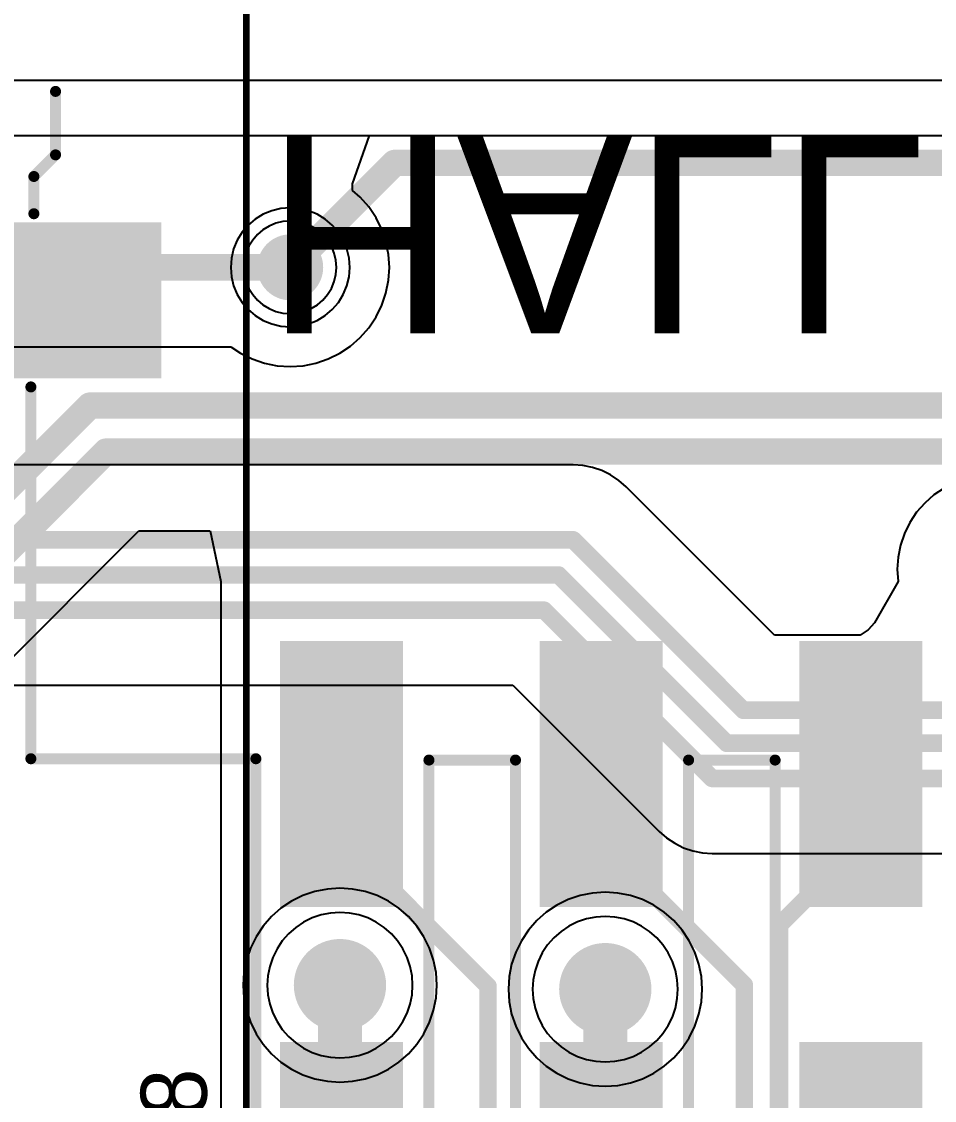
# Model space of a CAD drawing. Header units: millimetres. Extents: x 5.97 to 14.78, y 3.86 to 11.35.
# Drawn here: x 9.8978 to 10.3131, y 7.9662 to 8.4567 of the extents above; entities that cross this region are included whole.
import ezdxf

# ---------------------------------------------------------------- set-up
doc = ezdxf.new("R2010")
doc.units = ezdxf.units.MM
doc.header["$MEASUREMENT"] = 0
for name, color, linetype in [('BottomLayer', 5, 'Continuous'), ('BottomOverlay', 54, 'Continuous'), ('Mechanical4', 56, 'Continuous'), ('MidLayer1', 16, 'Continuous'), ('MidLayer2', 76, 'Continuous'), ('MultiLayer', 9, 'Continuous'), ('TopLayer', 1, 'Continuous'), ('TopOverlay', 2, 'Continuous'), ('TopPaste', 8, 'Continuous'), ('TopSolder', 216, 'Continuous')]:
    doc.layers.add(name, color=color, linetype=linetype)

# ---------------------------------------------------------------- blocks, each defined once
blk = doc.blocks.new('M_____43045_0610_161')
at = {"layer": 'TopLayer'}
for points in [[(0.19587, 0.34016), (0.24587, 0.34016), (0.19587, 0.45512), (0.24587, 0.45512)], [(0.31398, 0.34016), (0.36398, 0.34016), (0.31398, 0.45512), (0.36398, 0.45512)], [(0.43209, 0.34016), (0.48209, 0.34016), (0.43209, 0.45512), (0.48209, 0.45512)], [(0.19587, 0.15787), (0.24587, 0.15787), (0.19587, 0.27283), (0.24587, 0.27283)], [(0.31398, 0.15787), (0.36398, 0.15787), (0.31398, 0.27283), (0.36398, 0.27283)], [(0.43209, 0.15787), (0.48209, 0.15787), (0.43209, 0.27283), (0.48209, 0.27283)], [(0.67717, -0.03248), (0.67717, 0.03248), (0.54213, -0.03248), (0.54213, 0.03248)]]:
    blk.add_solid(points, dxfattribs=at)
at = {"layer": 'TopOverlay', "const_width": 0.005}
for points in [[(0.25984, 0.47244), (0.25984, 0.20904)], [(0.29921, 0.47244), (0.29921, 0.20904)], [(0.37795, 0.47244), (0.37795, 0.20904)], [(0.41732, 0.47244), (0.41732, 0.20904)], [(0.49606, 0.47244), (0.49606, 0.20844)], [(0.29921, 0.20904), (0.25984, 0.20904)], [(0.41732, 0.20904), (0.37795, 0.20904)], [(0.59843, 0.20844), (0.49606, 0.20844)], [(0.59843, 0.20844), (0.59843, 0.03937)], [(0.59706, -0.03937), (0.59706, -0.05631)], [(0.59706, -0.05631), (0.58721, -0.06615)], [(0.58721, -0.06615), (0.58721, -0.095)]]:
    blk.add_lwpolyline(points, dxfattribs=at)
at = {"layer": 'TopOverlay', "const_width": 0.0025}
for points in [[(0.25859, 0.20904, 1), (0.26109, 0.20904, 1)], [(0.25859, 0.20904, 1), (0.26109, 0.20904, 1)], [(0.29796, 0.20904, 1), (0.30046, 0.20904, 1)], [(0.29796, 0.20904, 1), (0.30046, 0.20904, 1)], [(0.3767, 0.20904, 1), (0.3792, 0.20904, 1)], [(0.3767, 0.20904, 1), (0.3792, 0.20904, 1)], [(0.41607, 0.20904, 1), (0.41857, 0.20904, 1)], [(0.41607, 0.20904, 1), (0.41857, 0.20904, 1)], [(0.49481, 0.20844, 1), (0.49731, 0.20844, 1)], [(0.49481, 0.20844, 1), (0.49731, 0.20844, 1)], [(0.59718, 0.20844, 1), (0.59968, 0.20844, 1)], [(0.59718, 0.20844, 1), (0.59968, 0.20844, 1)], [(0.59718, 0.03937, 1), (0.59968, 0.03937, 1)], [(0.59581, -0.03937, 1), (0.59831, -0.03937, 1)], [(0.59581, -0.05631, 1), (0.59831, -0.05631, 1)], [(0.59581, -0.05631, 1), (0.59831, -0.05631, 1)], [(0.58596, -0.06615, 1), (0.58846, -0.06615, 1)], [(0.58596, -0.06615, 1), (0.58846, -0.06615, 1)], [(0.58596, -0.095, 1), (0.58846, -0.095, 1)]]:
    blk.add_lwpolyline(points, format="xyb", close=True, dxfattribs=at)
at = {"layer": 'TopPaste'}
for points in [[(0.19287, 0.33716), (0.24887, 0.33716), (0.19287, 0.45812), (0.24887, 0.45812)], [(0.31098, 0.33716), (0.36698, 0.33716), (0.31098, 0.45812), (0.36698, 0.45812)], [(0.42909, 0.33716), (0.48509, 0.33716), (0.42909, 0.45812), (0.48509, 0.45812)], [(0.19287, 0.15487), (0.24887, 0.15487), (0.19287, 0.27583), (0.24887, 0.27583)], [(0.31098, 0.15487), (0.36698, 0.15487), (0.31098, 0.27583), (0.36698, 0.27583)], [(0.42909, 0.15487), (0.48509, 0.15487), (0.42909, 0.27583), (0.48509, 0.27583)], [(0.68017, -0.03548), (0.68017, 0.03548), (0.53913, -0.03548), (0.53913, 0.03548)]]:
    blk.add_solid(points, dxfattribs=at)
at = {"layer": 'TopSolder'}
for points in [[(0.19337, 0.33766), (0.24837, 0.33766), (0.19337, 0.45762), (0.24837, 0.45762)], [(0.31148, 0.33766), (0.36648, 0.33766), (0.31148, 0.45762), (0.36648, 0.45762)], [(0.42959, 0.33766), (0.48459, 0.33766), (0.42959, 0.45762), (0.48459, 0.45762)], [(0.19337, 0.15537), (0.24837, 0.15537), (0.19337, 0.27533), (0.24837, 0.27533)], [(0.31148, 0.15537), (0.36648, 0.15537), (0.31148, 0.27533), (0.36648, 0.27533)], [(0.42959, 0.15537), (0.48459, 0.15537), (0.42959, 0.27533), (0.48459, 0.27533)], [(0.67967, -0.03498), (0.67967, 0.03498), (0.53963, -0.03498), (0.53963, 0.03498)]]:
    blk.add_solid(points, dxfattribs=at)

msp = doc.modelspace()

# ---------------------------------------------------------------- linework, layer by layer
at = {"layer": 'BottomLayer'}
for p, q in [((10.04829, 8.38304), (10.0561, 8.405)), ((10.0561, 8.405), (11.62796, 8.405)), ((10.04834, 8.38), (10.04829, 8.38304)), ((10.05189, 8.37689), (10.04834, 8.38)), ((10.05578, 8.37245), (10.05189, 8.37689)), ((10.05905, 8.36755), (10.05578, 8.37245)), ((10.06166, 8.36226), (10.05905, 8.36755)), ((10.06356, 8.35667), (10.06166, 8.36226)), ((10.06471, 8.35089), (10.06356, 8.35667)), ((10.0651, 8.345), (10.06471, 8.35089)), ((10.06471, 8.33911), (10.0651, 8.345)), ((10.06356, 8.33333), (10.06471, 8.33911)), ((10.06166, 8.32774), (10.06356, 8.33333)), ((10.05905, 8.32245), (10.06166, 8.32774)), ((10.05578, 8.31755), (10.05905, 8.32245)), ((10.05189, 8.31311), (10.05578, 8.31755)), ((10.04745, 8.30922), (10.05189, 8.31311)), ((9.87259, 8.30892), (9.993, 8.30892)), ((9.993, 8.30892), (9.99745, 8.30595)), ((9.99745, 8.30595), (10.00274, 8.30334)), ((10.03726, 8.30334), (10.04255, 8.30595)), ((10.04255, 8.30595), (10.04745, 8.30922)), ((10.00274, 8.30334), (10.00833, 8.30144)), ((10.00833, 8.30144), (10.01411, 8.30029)), ((10.01411, 8.30029), (10.02, 8.2999)), ((10.02, 8.2999), (10.02589, 8.30029)), ((10.02589, 8.30029), (10.03167, 8.30144)), ((10.03167, 8.30144), (10.03726, 8.30334)), ((10.14872, 8.25518), (9.85151, 8.25518)), ((10.15317, 8.25489), (10.14872, 8.25518)), ((10.15754, 8.25402), (10.15317, 8.25489)), ((10.16176, 8.25258), (10.15754, 8.25402)), ((10.16576, 8.25061), (10.16176, 8.25258)), ((10.16946, 8.24814), (10.16576, 8.25061)), ((10.17281, 8.2452), (10.16946, 8.24814)), ((10.24033, 8.17768), (10.17281, 8.2452)), ((10.31285, 8.24151), (10.30866, 8.23783)), ((10.31748, 8.2446), (10.31285, 8.24151)), ((10.30866, 8.23783), (10.30499, 8.23364)), ((10.30499, 8.23364), (10.30189, 8.22901)), ((10.30189, 8.22901), (10.29943, 8.22402)), ((10.29943, 8.22402), (10.29764, 8.21874)), ((10.29764, 8.21874), (10.29655, 8.21328)), ((10.29655, 8.21328), (10.29618, 8.20772)), ((10.29618, 8.20772), (10.29655, 8.20216)), ((10.29655, 8.20216), (10.28583, 8.18339)), ((10.28583, 8.18339), (10.28295, 8.18015)), ((10.27933, 8.17768), (10.24033, 8.17768)), ((10.28295, 8.18015), (10.27933, 8.17768)), ((9.8011, 8.15503), (10.12135, 8.15503)), ((10.12135, 8.15503), (10.18787, 8.08851)), ((10.18787, 8.08851), (10.19122, 8.08557)), ((10.19122, 8.08557), (10.19493, 8.0831)), ((10.19493, 8.0831), (10.19893, 8.08112)), ((10.19893, 8.08112), (10.20315, 8.07969)), ((10.20315, 8.07969), (10.20752, 8.07882)), ((10.20752, 8.07882), (10.21197, 8.07853)), ((10.21197, 8.07853), (10.3501, 8.07853)), ((10.03123, 8.06119), (10.02577, 8.05934)), ((10.03689, 8.06231), (10.03123, 8.06119)), ((10.04264, 8.06269), (10.03689, 8.06231)), ((10.0484, 8.06231), (10.04264, 8.06269)), ((10.05405, 8.06119), (10.0484, 8.06231)), ((10.05951, 8.05934), (10.05405, 8.06119)), ((10.15758, 8.0605), (10.15192, 8.05937)), ((10.16334, 8.06088), (10.15758, 8.0605)), ((10.16909, 8.0605), (10.16334, 8.06088)), ((10.17475, 8.05937), (10.16909, 8.0605)), ((10.02059, 8.05678), (10.0158, 8.05358)), ((10.02577, 8.05934), (10.02059, 8.05678)), ((10.06469, 8.05678), (10.05951, 8.05934)), ((10.06948, 8.05358), (10.06469, 8.05678)), ((10.14129, 8.05497), (10.13649, 8.05176)), ((10.14646, 8.05752), (10.14129, 8.05497)), ((10.15192, 8.05937), (10.14646, 8.05752)), ((10.18021, 8.05752), (10.17475, 8.05937)), ((10.18538, 8.05497), (10.18021, 8.05752)), ((10.19018, 8.05176), (10.18538, 8.05497)), ((10.0158, 8.05358), (10.01146, 8.04978)), ((10.07382, 8.04978), (10.06948, 8.05358)), ((10.13649, 8.05176), (10.13216, 8.04796)), ((10.19452, 8.04796), (10.19018, 8.05176)), ((10.00766, 8.04544), (10.00445, 8.04064)), ((10.01146, 8.04978), (10.00766, 8.04544)), ((10.07762, 8.04544), (10.07382, 8.04978)), ((10.08083, 8.04064), (10.07762, 8.04544)), ((10.13216, 8.04796), (10.12835, 8.04362)), ((10.19832, 8.04362), (10.19452, 8.04796)), ((10.00445, 8.04064), (10.0019, 8.03547)), ((10.08338, 8.03547), (10.08083, 8.04064)), ((10.12835, 8.04362), (10.12515, 8.03883)), ((10.20152, 8.03883), (10.19832, 8.04362)), ((10.0019, 8.03547), (10.00005, 8.03001)), ((10.08523, 8.03001), (10.08338, 8.03547)), ((10.12515, 8.03883), (10.1226, 8.03366)), ((10.20407, 8.03366), (10.20152, 8.03883)), ((10.1226, 8.03366), (10.12074, 8.02819)), ((10.20593, 8.02819), (10.20407, 8.03366)), ((10.00005, 8.03001), (9.99892, 8.02435)), ((10.08636, 8.02435), (10.08523, 8.03001)), ((10.12074, 8.02819), (10.11962, 8.02254)), ((10.20705, 8.02254), (10.20593, 8.02819)), ((9.99892, 8.02435), (9.99855, 8.0186)), ((10.08674, 8.0186), (10.08636, 8.02435)), ((10.11962, 8.02254), (10.11924, 8.01678)), ((10.20743, 8.01678), (10.20705, 8.02254)), ((9.99855, 8.0186), (9.99892, 8.01284)), ((10.08636, 8.01284), (10.08674, 8.0186)), ((10.11924, 8.01678), (10.11962, 8.01103)), ((10.20705, 8.01103), (10.20743, 8.01678)), ((9.99892, 8.01284), (10.00005, 8.00719)), ((10.08523, 8.00719), (10.08636, 8.01284)), ((10.11962, 8.01103), (10.12074, 8.00537)), ((10.20593, 8.00537), (10.20705, 8.01103)), ((10.00005, 8.00719), (10.0019, 8.00172)), ((10.08338, 8.00172), (10.08523, 8.00719)), ((10.0019, 8.00172), (10.00445, 7.99655)), ((10.08083, 7.99655), (10.08338, 8.00172)), ((10.12074, 8.00537), (10.1226, 7.99991)), ((10.20407, 7.99991), (10.20593, 8.00537)), ((10.00445, 7.99655), (10.00766, 7.99175)), ((10.07762, 7.99175), (10.08083, 7.99655)), ((10.1226, 7.99991), (10.12515, 7.99473)), ((10.20152, 7.99473), (10.20407, 7.99991)), ((10.00766, 7.99175), (10.01146, 7.98742)), ((10.07382, 7.98742), (10.07762, 7.99175)), ((10.12515, 7.99473), (10.12835, 7.98994)), ((10.19832, 7.98994), (10.20152, 7.99473)), ((10.01146, 7.98742), (10.0158, 7.98362)), ((10.06948, 7.98362), (10.07382, 7.98742)), ((10.12835, 7.98994), (10.13216, 7.9856)), ((10.19452, 7.9856), (10.19832, 7.98994)), ((10.0158, 7.98362), (10.02059, 7.98041)), ((10.06469, 7.98041), (10.06948, 7.98362)), ((10.13216, 7.9856), (10.13649, 7.9818)), ((10.13649, 7.9818), (10.14129, 7.97859)), ((10.18538, 7.97859), (10.19018, 7.9818)), ((10.19018, 7.9818), (10.19452, 7.9856)), ((10.02059, 7.98041), (10.02577, 7.97786)), ((10.02577, 7.97786), (10.03123, 7.97601)), ((10.05405, 7.97601), (10.05951, 7.97786)), ((10.05951, 7.97786), (10.06469, 7.98041)), ((10.14129, 7.97859), (10.14646, 7.97604)), ((10.18021, 7.97604), (10.18538, 7.97859)), ((10.03123, 7.97601), (10.03689, 7.97488)), ((10.03689, 7.97488), (10.04264, 7.9745)), ((10.04264, 7.9745), (10.0484, 7.97488)), ((10.0484, 7.97488), (10.05405, 7.97601)), ((10.14646, 7.97604), (10.15192, 7.97419)), ((10.15192, 7.97419), (10.15758, 7.97306)), ((10.15758, 7.97306), (10.16334, 7.97269)), ((10.16334, 7.97269), (10.16909, 7.97306)), ((10.16909, 7.97306), (10.17475, 7.97419)), ((10.17475, 7.97419), (10.18021, 7.97604))]:
    msp.add_line(p, q, dxfattribs=at)
for points, const_width in [([(10.0125, 8.345, 1), (10.0275, 8.345, 1)], 0.015), ([(10.017, 8.345, 1), (10.023, 8.345, 1)], 0.006), ([(10.14672, 8.2211, 1), (10.15072, 8.2211, 1)], 0.004), ([(10.14672, 8.2211, 1), (10.15072, 8.2211, 1)], 0.004), ([(10.14009, 8.2051, 1), (10.14409, 8.2051, 1)], 0.004), ([(10.14009, 8.2051, 1), (10.14409, 8.2051, 1)], 0.004), ([(10.13347, 8.1891, 1), (10.13747, 8.1891, 1)], 0.004), ([(10.13347, 8.1891, 1), (10.13747, 8.1891, 1)], 0.004), ([(10.22422, 8.1436, 1), (10.22822, 8.1436, 1)], 0.004), ([(10.22422, 8.1436, 1), (10.22822, 8.1436, 1)], 0.004), ([(10.21659, 8.1286, 1), (10.22059, 8.1286, 1)], 0.004), ([(10.21659, 8.1286, 1), (10.22059, 8.1286, 1)], 0.004), ([(10.20997, 8.1126, 1), (10.21397, 8.1126, 1)], 0.004), ([(10.20997, 8.1126, 1), (10.21397, 8.1126, 1)], 0.004), ([(10.03564, 8.0186, 1), (10.04964, 8.0186, 1)], 0.014), ([(10.15634, 8.01678, 1), (10.17034, 8.01678, 1)], 0.014)]:
    msp.add_lwpolyline(points, format="xyb", close=True, dxfattribs=dict(at, const_width=const_width))
for points, const_width in [([(9.85765, 8.345), (10.02, 8.345)], 0.012), ([(9.76918, 8.2211), (10.14872, 8.2211)], 0.008), ([(10.14872, 8.2211), (10.22622, 8.1436)], 0.008), ([(9.7758, 8.2051), (10.14209, 8.2051)], 0.008), ([(10.14209, 8.2051), (10.21859, 8.1286)], 0.008), ([(9.78243, 8.1891), (10.13547, 8.1891)], 0.008), ([(10.13547, 8.1891), (10.21197, 8.1126)], 0.008), ([(10.22622, 8.1436), (10.36128, 8.1436)], 0.008), ([(10.21859, 8.1286), (10.36607, 8.1286)], 0.008), ([(10.21197, 8.1126), (10.36987, 8.1126)], 0.008)]:
    msp.add_lwpolyline(points, dxfattribs=dict(at, const_width=const_width))
at = {"layer": 'Mechanical4', "const_width": 0.003}
msp.add_lwpolyline([(10, 6.93), (10, 8.78)], dxfattribs=at)
at = {"layer": 'MidLayer1'}
for p, q in [((8.785, 8.405), (11.645, 8.405)), ((10.01349, 8.36503), (10.01044, 8.36377)), ((10.0167, 8.36581), (10.01349, 8.36503)), ((10.02, 8.36606), (10.0167, 8.36581)), ((10.0233, 8.36581), (10.02, 8.36606)), ((10.02651, 8.36503), (10.0233, 8.36581)), ((10.02956, 8.36377), (10.02651, 8.36503)), ((10.0051, 8.3599), (10.00296, 8.35738)), ((10.00762, 8.36204), (10.0051, 8.3599)), ((10.01044, 8.36377), (10.00762, 8.36204)), ((10.03238, 8.36204), (10.02956, 8.36377)), ((10.0349, 8.3599), (10.03238, 8.36204)), ((10.03704, 8.35738), (10.0349, 8.3599)), ((10.00123, 8.35456), (9.99997, 8.35151)), ((10.00296, 8.35738), (10.00123, 8.35456)), ((10.03877, 8.35456), (10.03704, 8.35738)), ((10.04003, 8.35151), (10.03877, 8.35456)), ((9.99997, 8.35151), (9.99919, 8.3483)), ((10.04081, 8.3483), (10.04003, 8.35151)), ((9.99919, 8.3483), (9.99894, 8.345)), ((9.99894, 8.345), (9.99919, 8.3417)), ((10.04106, 8.345), (10.04081, 8.3483)), ((10.04081, 8.3417), (10.04106, 8.345)), ((9.99919, 8.3417), (9.99997, 8.33849)), ((10.04003, 8.33849), (10.04081, 8.3417)), ((9.99997, 8.33849), (10.00123, 8.33544)), ((10.00123, 8.33544), (10.00296, 8.33262)), ((10.03704, 8.33262), (10.03877, 8.33544)), ((10.03877, 8.33544), (10.04003, 8.33849)), ((10.00296, 8.33262), (10.0051, 8.3301)), ((10.0051, 8.3301), (10.00762, 8.32796)), ((10.03238, 8.32796), (10.0349, 8.3301)), ((10.0349, 8.3301), (10.03704, 8.33262)), ((10.00762, 8.32796), (10.01044, 8.32623)), ((10.01044, 8.32623), (10.01349, 8.32497)), ((10.01349, 8.32497), (10.0167, 8.32419)), ((10.0233, 8.32419), (10.02651, 8.32497)), ((10.02651, 8.32497), (10.02956, 8.32623)), ((10.02956, 8.32623), (10.03238, 8.32796)), ((10.0167, 8.32419), (10.02, 8.32394)), ((10.02, 8.32394), (10.0233, 8.32419)), ((10.1468, 8.04542), (10.1432, 8.04302)), ((10.15068, 8.04734), (10.1468, 8.04542)), ((10.15478, 8.04873), (10.15068, 8.04734)), ((10.15902, 8.04957), (10.15478, 8.04873)), ((10.16334, 8.04985), (10.15902, 8.04957)), ((10.16765, 8.04957), (10.16334, 8.04985)), ((10.1719, 8.04873), (10.16765, 8.04957)), ((10.17599, 8.04734), (10.1719, 8.04873)), ((10.17987, 8.04542), (10.17599, 8.04734)), ((10.18347, 8.04302), (10.17987, 8.04542)), ((10.13995, 8.04017), (10.1371, 8.03691)), ((10.1432, 8.04302), (10.13995, 8.04017)), ((10.18672, 8.04017), (10.18347, 8.04302)), ((10.18957, 8.03691), (10.18672, 8.04017)), ((10.1371, 8.03691), (10.1347, 8.03332)), ((10.19198, 8.03332), (10.18957, 8.03691)), ((10.1347, 8.03332), (10.13278, 8.02944)), ((10.19389, 8.02944), (10.19198, 8.03332)), ((10.13278, 8.02944), (10.13139, 8.02534)), ((10.19528, 8.02534), (10.19389, 8.02944)), ((10.13055, 8.0211), (10.13026, 8.01678)), ((10.13139, 8.02534), (10.13055, 8.0211)), ((10.19612, 8.0211), (10.19528, 8.02534)), ((10.19641, 8.01678), (10.19612, 8.0211)), ((10.13026, 8.01678), (10.13055, 8.01247)), ((10.19612, 8.01247), (10.19641, 8.01678)), ((10.13055, 8.01247), (10.13139, 8.00822)), ((10.19528, 8.00822), (10.19612, 8.01247)), ((10.13139, 8.00822), (10.13278, 8.00413)), ((10.19389, 8.00413), (10.19528, 8.00822)), ((10.13278, 8.00413), (10.1347, 8.00025)), ((10.19198, 8.00025), (10.19389, 8.00413)), ((10.1347, 8.00025), (10.1371, 7.99665)), ((10.1371, 7.99665), (10.13995, 7.9934)), ((10.18672, 7.9934), (10.18957, 7.99665)), ((10.18957, 7.99665), (10.19198, 8.00025)), ((10.13995, 7.9934), (10.1432, 7.99054)), ((10.18347, 7.99054), (10.18672, 7.9934)), ((10.1432, 7.99054), (10.1468, 7.98814)), ((10.1468, 7.98814), (10.15068, 7.98623)), ((10.15068, 7.98623), (10.15478, 7.98484)), ((10.1719, 7.98484), (10.17599, 7.98623)), ((10.17599, 7.98623), (10.17987, 7.98814)), ((10.17987, 7.98814), (10.18347, 7.99054)), ((10.15478, 7.98484), (10.15902, 7.98399)), ((10.15902, 7.98399), (10.16334, 7.98371)), ((10.16334, 7.98371), (10.16765, 7.98399)), ((10.16765, 7.98399), (10.1719, 7.98484))]:
    msp.add_line(p, q, dxfattribs=at)
for points, const_width in [([(10.0125, 8.345, 1), (10.0275, 8.345, 1)], 0.015), ([(10.03214, 8.0186, 1), (10.05314, 8.0186, 1)], 0.021), ([(10.15284, 8.01678, 1), (10.17384, 8.01678, 1)], 0.021)]:
    msp.add_lwpolyline(points, format="xyb", close=True, dxfattribs=dict(at, const_width=const_width))
at = {"layer": 'MidLayer2'}
for p, q in [((8.785, 8.405), (11.645, 8.405)), ((10.0077, 8.36913), (10.00408, 8.36691)), ((10.01163, 8.37076), (10.0077, 8.36913)), ((10.01576, 8.37175), (10.01163, 8.37076)), ((10.02, 8.37208), (10.01576, 8.37175)), ((10.02424, 8.37175), (10.02, 8.37208)), ((10.02837, 8.37076), (10.02424, 8.37175)), ((10.0323, 8.36913), (10.02837, 8.37076)), ((10.03592, 8.36691), (10.0323, 8.36913)), ((10.00085, 8.36415), (9.99809, 8.36092)), ((10.00408, 8.36691), (10.00085, 8.36415)), ((10.03915, 8.36415), (10.03592, 8.36691)), ((10.04191, 8.36092), (10.03915, 8.36415)), ((9.99809, 8.36092), (9.99587, 8.3573)), ((10.04413, 8.3573), (10.04191, 8.36092)), ((9.99587, 8.3573), (9.99424, 8.35337)), ((10.04576, 8.35337), (10.04413, 8.3573)), ((9.99325, 8.34924), (9.99292, 8.345)), ((9.99424, 8.35337), (9.99325, 8.34924)), ((10.04675, 8.34924), (10.04576, 8.35337)), ((10.04708, 8.345), (10.04675, 8.34924)), ((9.99292, 8.345), (9.99325, 8.34076)), ((10.04675, 8.34076), (10.04708, 8.345)), ((9.99325, 8.34076), (9.99424, 8.33663)), ((10.04576, 8.33663), (10.04675, 8.34076)), ((9.99424, 8.33663), (9.99587, 8.3327)), ((10.04413, 8.3327), (10.04576, 8.33663)), ((9.99587, 8.3327), (9.99809, 8.32908)), ((10.04191, 8.32908), (10.04413, 8.3327)), ((9.99809, 8.32908), (10.00085, 8.32585)), ((10.00085, 8.32585), (10.00408, 8.32309)), ((10.03592, 8.32309), (10.03915, 8.32585)), ((10.03915, 8.32585), (10.04191, 8.32908)), ((10.00408, 8.32309), (10.0077, 8.32087)), ((10.0077, 8.32087), (10.01163, 8.31924)), ((10.02837, 8.31924), (10.0323, 8.32087)), ((10.0323, 8.32087), (10.03592, 8.32309)), ((10.01163, 8.31924), (10.01576, 8.31825)), ((10.01576, 8.31825), (10.02, 8.31792)), ((10.02, 8.31792), (10.02424, 8.31825)), ((10.02424, 8.31825), (10.02837, 8.31924)), ((10.03408, 8.05054), (10.02999, 8.04915)), ((10.03832, 8.05139), (10.03408, 8.05054)), ((10.04264, 8.05167), (10.03832, 8.05139)), ((10.04696, 8.05139), (10.04264, 8.05167)), ((10.0512, 8.05054), (10.04696, 8.05139)), ((10.0553, 8.04915), (10.0512, 8.05054)), ((10.02611, 8.04724), (10.02251, 8.04483)), ((10.02999, 8.04915), (10.02611, 8.04724)), ((10.05918, 8.04724), (10.0553, 8.04915)), ((10.06277, 8.04483), (10.05918, 8.04724)), ((10.01926, 8.04198), (10.0164, 8.03873)), ((10.02251, 8.04483), (10.01926, 8.04198)), ((10.06603, 8.04198), (10.06277, 8.04483)), ((10.06888, 8.03873), (10.06603, 8.04198)), ((10.0164, 8.03873), (10.014, 8.03513)), ((10.07128, 8.03513), (10.06888, 8.03873)), ((10.01209, 8.03125), (10.0107, 8.02716)), ((10.014, 8.03513), (10.01209, 8.03125)), ((10.07319, 8.03125), (10.07128, 8.03513)), ((10.07458, 8.02716), (10.07319, 8.03125)), ((10.0107, 8.02716), (10.00985, 8.02291)), ((10.07543, 8.02291), (10.07458, 8.02716)), ((10.00985, 8.02291), (10.00957, 8.0186)), ((10.07571, 8.0186), (10.07543, 8.02291)), ((10.00957, 8.0186), (10.00985, 8.01428)), ((10.07543, 8.01428), (10.07571, 8.0186)), ((10.00985, 8.01428), (10.0107, 8.01004)), ((10.07458, 8.01004), (10.07543, 8.01428)), ((10.0107, 8.01004), (10.01209, 8.00594)), ((10.01209, 8.00594), (10.014, 8.00206)), ((10.07128, 8.00206), (10.07319, 8.00594)), ((10.07319, 8.00594), (10.07458, 8.01004)), ((10.014, 8.00206), (10.0164, 7.99847)), ((10.06888, 7.99847), (10.07128, 8.00206)), ((10.0164, 7.99847), (10.01926, 7.99521)), ((10.06603, 7.99521), (10.06888, 7.99847)), ((10.01926, 7.99521), (10.02251, 7.99236)), ((10.02251, 7.99236), (10.02611, 7.98996)), ((10.05918, 7.98996), (10.06277, 7.99236)), ((10.06277, 7.99236), (10.06603, 7.99521)), ((10.02611, 7.98996), (10.02999, 7.98804)), ((10.02999, 7.98804), (10.03408, 7.98665)), ((10.03408, 7.98665), (10.03832, 7.98581)), ((10.04696, 7.98581), (10.0512, 7.98665)), ((10.0512, 7.98665), (10.0553, 7.98804)), ((10.0553, 7.98804), (10.05918, 7.98996)), ((10.03832, 7.98581), (10.04264, 7.98553)), ((10.04264, 7.98553), (10.04696, 7.98581))]:
    msp.add_line(p, q, dxfattribs=at)
for points, const_width in [([(10.0125, 8.345, 1), (10.0275, 8.345, 1)], 0.015), ([(10.03214, 8.0186, 1), (10.05314, 8.0186, 1)], 0.021), ([(10.15284, 8.01678, 1), (10.17384, 8.01678, 1)], 0.021)]:
    msp.add_lwpolyline(points, format="xyb", close=True, dxfattribs=dict(at, const_width=const_width))
at = {"layer": 'MultiLayer'}
for p, q in [((11.695, 8.43), (8.735, 8.43)), ((8.785, 8.405), (11.645, 8.405))]:
    msp.add_line(p, q, dxfattribs=at)
for points, const_width in [([(10.0125, 8.345, 1), (10.0275, 8.345, 1)], 0.015), ([(10.03214, 8.0186, 1), (10.05314, 8.0186, 1)], 0.021), ([(10.15284, 8.01678, 1), (10.17384, 8.01678, 1)], 0.021)]:
    msp.add_lwpolyline(points, format="xyb", close=True, dxfattribs=dict(at, const_width=const_width))
at = {"layer": 'TopLayer'}
for p, q in [((9.88458, 8.15856), (9.95116, 8.22514)), ((9.95116, 8.22514), (9.98357, 8.22514)), ((9.98357, 8.22514), (9.98837, 8.20213)), ((9.98837, 8.20213), (9.98837, 8.20213)), ((9.98837, 8.20213), (9.98837, 8.02717)), ((9.98837, 8.02717), (9.98837, 8.02717)), ((9.98837, 8.02717), (9.98837, 8.01984)), ((9.98837, 8.01984), (9.98837, 8.01984)), ((9.98837, 8.01984), (9.98837, 8.00217)), ((9.98837, 8.00217), (9.98837, 7.87675))]:
    msp.add_line(p, q, dxfattribs=at)
for points, const_width in [([(10.02, 8.345), (10.06748, 8.39248)], 0.012), ([(10.06748, 8.39248), (11.10324, 8.39248)], 0.012), ([(9.8285, 8.18178), (9.92884, 8.28213)], 0.012), ([(9.92884, 8.28213), (11.18277, 8.28213)], 0.012), ([(9.8485, 8.1735), (9.93622, 8.26122)], 0.012), ([(9.93622, 8.26122), (11.17539, 8.26122)], 0.012), ([(10.04337, 8.08478), (10.04337, 8.11465)], 0.008), ([(10.16148, 8.0838), (10.16148, 8.11465)], 0.008), ([(10.27959, 8.08296), (10.27959, 8.11465)], 0.008), ([(10.04337, 8.08478), (10.11, 8.01814)], 0.008), ([(10.16148, 8.0838), (10.22659, 8.01869)], 0.008), ([(10.24259, 8.04596), (10.27959, 8.08296)], 0.008), ([(10.24259, 7.86991), (10.24259, 8.04596)], 0.008), ([(10.04264, 7.92596), (10.04264, 8.0186)], 0.02), ([(10.16334, 7.92414), (10.16334, 8.01678)], 0.02), ([(10.11, 7.8837), (10.11, 8.01814)], 0.008), ([(10.22659, 7.86328), (10.22659, 8.01869)], 0.008)]:
    msp.add_lwpolyline(points, dxfattribs=dict(at, const_width=const_width))
for points, const_width in [([(10.06448, 8.39248, 1), (10.07048, 8.39248, 1)], 0.006), ([(10.06448, 8.39248, 1), (10.07048, 8.39248, 1)], 0.006), ([(10.0125, 8.345, 1), (10.0275, 8.345, 1)], 0.015), ([(10.017, 8.345, 1), (10.023, 8.345, 1)], 0.006), ([(9.92584, 8.28213, 1), (9.93184, 8.28213, 1)], 0.006), ([(9.92584, 8.28213, 1), (9.93184, 8.28213, 1)], 0.006), ([(9.93322, 8.26122, 1), (9.93922, 8.26122, 1)], 0.006), ([(9.93322, 8.26122, 1), (9.93922, 8.26122, 1)], 0.006), ([(10.04137, 8.11465, 1), (10.04537, 8.11465, 1)], 0.004), ([(10.15948, 8.11465, 1), (10.16348, 8.11465, 1)], 0.004), ([(10.27759, 8.11465, 1), (10.28159, 8.11465, 1)], 0.004), ([(10.04137, 8.08478, 1), (10.04537, 8.08478, 1)], 0.004), ([(10.04137, 8.08478, 1), (10.04537, 8.08478, 1)], 0.004), ([(10.15948, 8.0838, 1), (10.16348, 8.0838, 1)], 0.004), ([(10.15948, 8.0838, 1), (10.16348, 8.0838, 1)], 0.004), ([(10.27759, 8.08296, 1), (10.28159, 8.08296, 1)], 0.004), ([(10.27759, 8.08296, 1), (10.28159, 8.08296, 1)], 0.004), ([(10.24059, 8.04596, 1), (10.24459, 8.04596, 1)], 0.004), ([(10.24059, 8.04596, 1), (10.24459, 8.04596, 1)], 0.004), ([(10.03564, 8.0186, 1), (10.04964, 8.0186, 1)], 0.014), ([(10.15634, 8.01678, 1), (10.17034, 8.01678, 1)], 0.014), ([(10.03764, 8.0186, 1), (10.04764, 8.0186, 1)], 0.01), ([(10.15834, 8.01678, 1), (10.16834, 8.01678, 1)], 0.01), ([(10.108, 8.01814, 1), (10.112, 8.01814, 1)], 0.004), ([(10.108, 8.01814, 1), (10.112, 8.01814, 1)], 0.004), ([(10.22459, 8.01869, 1), (10.22859, 8.01869, 1)], 0.004), ([(10.22459, 8.01869, 1), (10.22859, 8.01869, 1)], 0.004)]:
    msp.add_lwpolyline(points, format="xyb", close=True, dxfattribs=dict(at, const_width=const_width))

# ---------------------------------------------------------------- block references
at = {"rotation": 180}
msp.add_blockref('M_____43045_0610_161', (10.50045, 8.33), dxfattribs=at)

# ---------------------------------------------------------------- texts
at = {"layer": 'BottomOverlay', "text_generation_flag": 2}
msp.add_text('HALL 4', height=0.09, rotation=-180, dxfattribs=at).set_placement((10.00872, 8.405))
at = {"layer": 'TopOverlay'}
msp.add_text('M8', height=0.03, rotation=90, dxfattribs=at).set_placement((9.98202, 7.925))

doc.saveas('drawing.dxf')
